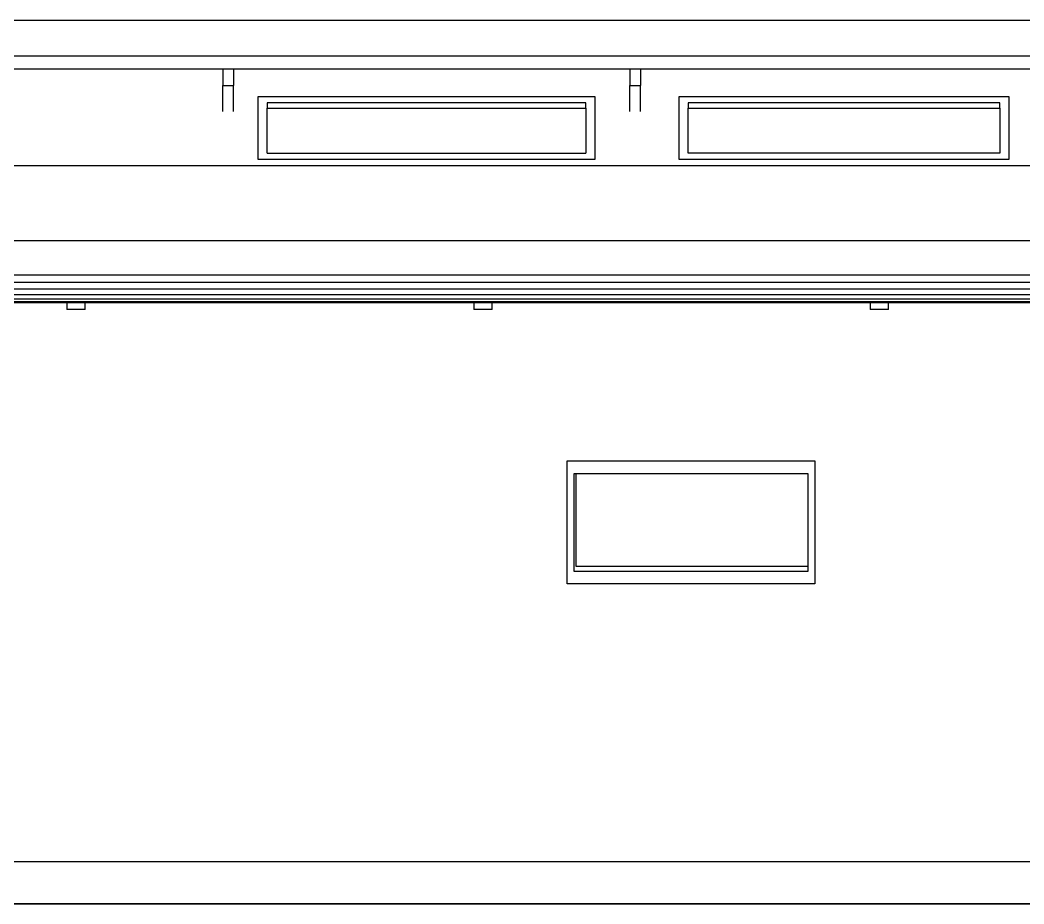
# Model space of a CAD drawing. Header units: metres. Extents: x 24.9 to 56.5, y 18.8 to 36.5.
# Drawn here: x 43.642 to 48.4, y 21.403 to 25.593 of the extents above; entities that cross this region are included whole.
import ezdxf

# ---------------------------------------------------------------- set-up
doc = ezdxf.new("R2010")
doc.units = ezdxf.units.M
doc.layers.add('Edges', color=7, linetype='Continuous')

# ---------------------------------------------------------------- blocks, each defined once
blk = doc.blocks.new('House of 70 sq. m.(753 sq.ft) rs')
at = {"layer": 'Edges'}
for p, q in [((-2.7375, 2.5489), (7.5107, 2.5489)), ((-2.1875, 2.3789), (-0.3083, 2.3789)), ((-0.3083, 2.3789), (-0.2583, 2.3789)), ((-0.2583, 2.3789), (1.6208, 2.3789)), ((1.6208, 2.3789), (1.6708, 2.3789)), ((1.6708, 2.3789), (3.55, 2.3789)), ((-2.7375, 2.3172), (7.5107, 2.3172)), ((-0.3083, 2.3154), (-0.3083, 2.2389)), ((-0.2583, 2.3154), (-0.2583, 2.2389)), ((1.6208, 2.3154), (1.6208, 2.2389)), ((1.6708, 2.3154), (1.6708, 2.2389)), ((-0.3083, 2.2389), (-0.2583, 2.2389)), ((-0.3083, 2.1916), (-0.3083, 2.2389)), ((-0.2583, 2.1916), (-0.2583, 2.2389)), ((1.6208, 2.2389), (1.6708, 2.2389)), ((1.6208, 2.1916), (1.6208, 2.2389)), ((1.6708, 2.1916), (1.6708, 2.2389)), ((-0.3083, 2.1153), (-0.3083, 2.1916)), ((-0.2583, 2.1153), (-0.2583, 2.1916)), ((1.6208, 2.1153), (1.6208, 2.1916)), ((1.6708, 2.1153), (1.6708, 2.1916)), ((-0.1419, 2.1866), (1.454, 2.1866)), ((-0.1419, 1.8885), (-0.1419, 2.1866)), ((1.4113, 2.1566), (-0.0992, 2.1566)), ((-0.0992, 2.1566), (-0.0992, 2.1316)), ((1.4113, 2.1316), (1.4113, 2.1566)), ((1.454, 2.1866), (1.454, 1.8885)), ((1.854, 2.1866), (3.4176, 2.1866)), ((1.854, 1.8885), (1.854, 2.1866)), ((3.3748, 2.1566), (1.8968, 2.1566)), ((1.8968, 2.1566), (1.8968, 2.1316)), ((3.3748, 2.1316), (3.3748, 2.1566)), ((3.4176, 2.1866), (3.4176, 1.8885)), ((-0.0992, 1.9185), (-0.0992, 2.1316)), ((-0.0992, 2.1316), (1.4113, 2.1316)), ((1.4113, 2.1316), (1.4113, 1.9185)), ((1.8968, 1.9185), (1.8968, 2.1316)), ((1.8968, 2.1316), (3.3748, 2.1316)), ((3.3748, 2.1316), (3.3748, 1.9185)), ((-0.0992, 1.9185), (1.4113, 1.9185)), ((3.3748, 1.9185), (1.8968, 1.9185)), ((6.9429, 1.8583), (-3.103, 1.8583)), ((1.454, 1.8885), (-0.1419, 1.8885)), ((3.4176, 1.8885), (1.854, 1.8885)), ((-3.103, 1.5034), (6.9429, 1.5034)), ((7.1729, 1.3401), (-3.3331, 1.3401)), ((7.1729, 1.3051), (-3.3331, 1.3051)), ((7.1729, 1.2732), (-3.3331, 1.2732)), ((7.1729, 1.2463), (-3.3331, 1.2463)), ((7.1729, 1.2259), (-3.3331, 1.2259)), ((7.1729, 1.2131), (-3.3331, 1.2131)), ((-1.0485, 1.2088), (-2.594, 1.2088)), ((-1.0485, 1.2088), (-1.0485, 1.1768)), ((-0.9613, 1.2088), (-1.0485, 1.2088)), ((0.8806, 1.2088), (-0.9613, 1.2088)), ((-0.9613, 1.1768), (-0.9613, 1.2088)), ((0.8806, 1.2088), (0.8806, 1.1768)), ((0.9679, 1.2088), (0.8806, 1.2088)), ((2.7598, 1.2088), (0.9679, 1.2088)), ((0.9679, 1.1768), (0.9679, 1.2088)), ((2.7598, 1.2088), (2.7598, 1.1768)), ((2.847, 1.2088), (2.7598, 1.2088)), ((4.689, 1.2088), (2.847, 1.2088)), ((2.847, 1.1768), (2.847, 1.2088)), ((-0.9613, 1.1768), (-1.0485, 1.1768)), ((0.9679, 1.1768), (0.8806, 1.1768)), ((2.847, 1.1768), (2.7598, 1.1768)), ((1.3242, -0.1245), (1.3242, 0.4585)), ((1.3242, 0.4585), (2.4969, 0.4585)), ((2.4969, 0.4585), (2.4969, -0.1245)), ((1.3563, -0.0659), (1.3563, 0.3998)), ((1.3563, 0.3998), (1.3669, 0.3998)), ((1.3669, -0.0415), (1.3669, 0.3998)), ((1.3669, 0.3998), (2.4648, 0.3998)), ((2.4648, 0.3998), (2.4648, -0.0415)), ((2.4648, -0.0415), (1.3669, -0.0415)), ((2.4648, -0.0415), (2.4648, -0.0659)), ((2.4648, -0.0659), (1.3563, -0.0659)), ((2.4969, -0.1245), (1.3242, -0.1245)), ((6.9669, -1.4415), (-3.1331, -1.4415)), ((-8.4331, -1.6415), (9.2266, -1.6415)), ((-8.4331, -1.6415), (8.5669, -1.6415)), ((-8.4331, -1.6415), (9.0669, -1.6415)), ((-8.4331, -1.6415), (5.1669, -1.6415)), ((1.3669, -1.6415), (-3.1331, -1.6415)), ((-3.0331, -1.6415), (1.1669, -1.6415)), ((0.4669, -1.6415), (-3.0331, -1.6415)), ((-2.7331, -1.6415), (-0.7331, -1.6415)), ((-2.7331, -1.6415), (-0.7331, -1.6415)), ((-1.7375, -1.6415), (6.5669, -1.6415)), ((-1.6375, -1.6415), (6.4669, -1.6415)), ((-1.2461, -1.6415), (-1.247, -1.6415)), ((-1.127, -1.6415), (-1.247, -1.6415)), ((-1.097, -1.6415), (-1.247, -1.6415)), ((1.153, -1.6415), (-1.247, -1.6415)), ((-1.2436, -1.6415), (-1.2461, -1.6415)), ((-1.2394, -1.6415), (-1.2436, -1.6415)), ((-1.2336, -1.6415), (-1.2394, -1.6415)), ((-1.2263, -1.6415), (-1.2336, -1.6415)), ((-1.2177, -1.6415), (-1.2263, -1.6415)), ((-1.2079, -1.6415), (-1.2177, -1.6415)), ((-1.197, -1.6415), (-1.2079, -1.6415)), ((-1.1853, -1.6415), (-1.197, -1.6415)), ((-1.1729, -1.6415), (-1.1853, -1.6415)), ((-1.1601, -1.6415), (-1.1729, -1.6415)), ((-1.147, -1.6415), (-1.1601, -1.6415)), ((-0.497, -1.6415), (-1.147, -1.6415)), ((1.033, -1.6415), (-1.127, -1.6415)), ((-1.097, -1.6415), (-1.0966, -1.6415)), ((-1.0966, -1.6415), (-1.0953, -1.6415)), ((-1.0953, -1.6415), (-1.0932, -1.6415)), ((-1.0932, -1.6415), (-1.0903, -1.6415)), ((-1.0903, -1.6415), (-1.0867, -1.6415)), ((-1.0867, -1.6415), (-1.0824, -1.6415)), ((-1.0824, -1.6415), (-1.0774, -1.6415)), ((-1.0774, -1.6415), (-1.072, -1.6415)), ((-1.072, -1.6415), (-1.0661, -1.6415)), ((-1.0661, -1.6415), (-1.0599, -1.6415)), ((-1.0599, -1.6415), (-1.0535, -1.6415)), ((-1.0535, -1.6415), (-1.047, -1.6415)), ((-0.447, -1.6415), (-1.047, -1.6415)), ((-1.0331, -1.6415), (-0.0331, -1.6415)), ((-1.0331, -1.6415), (-1.0312, -1.6415)), ((-1.0331, -1.6415), (-0.0331, -1.6415)), ((-1.0312, -1.6415), (-1.0331, -1.6415)), ((-0.7815, -1.6415), (-1.0312, -1.6415)), ((-0.2702, -1.6415), (-1.0312, -1.6415)), ((-0.8826, -1.6415), (-0.8819, -1.6415)), ((-0.8819, -1.6415), (-0.8826, -1.6415)), ((-0.8819, -1.6415), (-0.8799, -1.6415)), ((-0.8799, -1.6415), (-0.8819, -1.6415)), ((-0.8799, -1.6415), (-0.8767, -1.6415)), ((-0.8767, -1.6415), (-0.8799, -1.6415)), ((-0.8767, -1.6415), (-0.8722, -1.6415)), ((-0.8722, -1.6415), (-0.8767, -1.6415)), ((-0.8722, -1.6415), (-0.8666, -1.6415)), ((-0.8666, -1.6415), (-0.8722, -1.6415)), ((-0.8666, -1.6415), (-0.8599, -1.6415)), ((-0.8599, -1.6415), (-0.8666, -1.6415)), ((-0.8599, -1.6415), (-0.8523, -1.6415)), ((-0.8523, -1.6415), (-0.8599, -1.6415)), ((-0.8523, -1.6415), (-0.8439, -1.6415)), ((-0.8439, -1.6415), (-0.8523, -1.6415)), ((-0.8439, -1.6415), (-0.8348, -1.6415)), ((-0.8348, -1.6415), (-0.8439, -1.6415)), ((-0.8348, -1.6415), (-0.8252, -1.6415)), ((-0.8252, -1.6415), (-0.8348, -1.6415)), ((-0.8252, -1.6415), (-0.8153, -1.6415)), ((-0.8153, -1.6415), (-0.8252, -1.6415)), ((-0.8153, -1.6415), (-0.8052, -1.6415)), ((-0.8052, -1.6415), (-0.8153, -1.6415)), ((-0.2465, -1.6415), (-0.8052, -1.6415)), ((-0.8052, -1.6415), (-0.2465, -1.6415)), ((-0.2702, -1.6415), (-0.7815, -1.6415)), ((0.4905, -1.6415), (-0.7758, -1.6415)), ((-0.7758, -1.6415), (0.4905, -1.6415)), ((-0.7331, -1.6415), (1.0669, -1.6415)), ((-0.4839, -1.6415), (-0.497, -1.6415)), ((-0.4711, -1.6415), (-0.4839, -1.6415)), ((-0.4587, -1.6415), (-0.4711, -1.6415)), ((-0.447, -1.6415), (-0.4587, -1.6415)), ((-0.447, -1.6415), (-0.4405, -1.6415)), ((-0.4361, -1.6415), (-0.447, -1.6415)), ((-0.4405, -1.6415), (-0.4341, -1.6415)), ((-0.4263, -1.6415), (-0.4361, -1.6415)), ((-0.4341, -1.6415), (-0.4279, -1.6415)), ((-0.4279, -1.6415), (-0.422, -1.6415)), ((-0.4177, -1.6415), (-0.4263, -1.6415)), ((-0.422, -1.6415), (-0.4166, -1.6415)), ((-0.4104, -1.6415), (-0.4177, -1.6415)), ((-0.4166, -1.6415), (-0.4116, -1.6415)), ((-0.4116, -1.6415), (-0.4073, -1.6415)), ((-0.4046, -1.6415), (-0.4104, -1.6415)), ((-0.4073, -1.6415), (-0.4037, -1.6415)), ((-0.4004, -1.6415), (-0.4046, -1.6415)), ((-0.4037, -1.6415), (-0.4008, -1.6415)), ((-0.4008, -1.6415), (-0.3987, -1.6415)), ((-0.3979, -1.6415), (-0.4004, -1.6415)), ((-0.3987, -1.6415), (-0.3966, -1.6415)), ((-0.397, -1.6415), (-0.3979, -1.6415)), ((-0.3936, -1.6415), (-0.3979, -1.6415)), ((-0.397, -1.6415), (-0.3966, -1.6415)), ((-0.3966, -1.6415), (-0.3953, -1.6415)), ((-0.3953, -1.6415), (-0.3932, -1.6415)), ((-0.3894, -1.6415), (-0.3936, -1.6415)), ((-0.3932, -1.6415), (-0.3903, -1.6415)), ((-0.3903, -1.6415), (-0.3867, -1.6415)), ((-0.3836, -1.6415), (-0.3894, -1.6415)), ((-0.3867, -1.6415), (-0.3824, -1.6415)), ((-0.3763, -1.6415), (-0.3836, -1.6415)), ((-0.3824, -1.6415), (-0.3774, -1.6415)), ((-0.3774, -1.6415), (-0.372, -1.6415)), ((-0.3677, -1.6415), (-0.3763, -1.6415)), ((-0.372, -1.6415), (-0.3661, -1.6415)), ((-0.3579, -1.6415), (-0.3677, -1.6415)), ((-0.3661, -1.6415), (-0.3599, -1.6415)), ((-0.3599, -1.6415), (-0.3535, -1.6415)), ((-0.347, -1.6415), (-0.3579, -1.6415)), ((-0.3535, -1.6415), (-0.347, -1.6415)), ((0.253, -1.6415), (-0.347, -1.6415)), ((-0.3353, -1.6415), (-0.347, -1.6415)), ((-0.3229, -1.6415), (-0.3353, -1.6415)), ((-0.3101, -1.6415), (-0.3229, -1.6415)), ((-0.297, -1.6415), (-0.3101, -1.6415)), ((0.203, -1.6415), (-0.297, -1.6415)), ((-0.0383, -1.6415), (-0.2702, -1.6415)), ((-0.2465, -1.6415), (-0.2364, -1.6415)), ((-0.2364, -1.6415), (-0.2465, -1.6415)), ((-0.2364, -1.6415), (-0.2265, -1.6415)), ((-0.2265, -1.6415), (-0.2364, -1.6415)), ((-0.2265, -1.6415), (-0.2169, -1.6415)), ((-0.2169, -1.6415), (-0.2265, -1.6415)), ((-0.2169, -1.6415), (-0.2078, -1.6415)), ((-0.2078, -1.6415), (-0.2169, -1.6415)), ((-0.2078, -1.6415), (-0.1994, -1.6415)), ((-0.1994, -1.6415), (-0.2078, -1.6415)), ((-0.1994, -1.6415), (-0.1918, -1.6415)), ((-0.1918, -1.6415), (-0.1994, -1.6415)), ((-0.1918, -1.6415), (-0.1851, -1.6415)), ((-0.1851, -1.6415), (-0.1918, -1.6415)), ((-0.1851, -1.6415), (-0.1795, -1.6415)), ((-0.1795, -1.6415), (-0.1851, -1.6415)), ((-0.1795, -1.6415), (-0.175, -1.6415)), ((-0.175, -1.6415), (-0.1795, -1.6415)), ((-0.175, -1.6415), (-0.1718, -1.6415)), ((-0.1718, -1.6415), (-0.175, -1.6415)), ((-0.1718, -1.6415), (-0.1698, -1.6415)), ((-0.1698, -1.6415), (-0.1718, -1.6415)), ((-0.1698, -1.6415), (-0.1691, -1.6415)), ((-0.1691, -1.6415), (-0.1698, -1.6415)), ((0.2161, -1.6415), (0.203, -1.6415)), ((0.2289, -1.6415), (0.2161, -1.6415)), ((0.2413, -1.6415), (0.2289, -1.6415)), ((0.253, -1.6415), (0.2413, -1.6415)), ((0.253, -1.6415), (0.2595, -1.6415)), ((0.2639, -1.6415), (0.253, -1.6415)), ((0.2595, -1.6415), (0.2659, -1.6415)), ((0.2737, -1.6415), (0.2639, -1.6415)), ((0.2659, -1.6415), (0.2721, -1.6415)), ((0.2721, -1.6415), (0.278, -1.6415)), ((0.2823, -1.6415), (0.2737, -1.6415)), ((0.278, -1.6415), (0.2834, -1.6415)), ((0.2896, -1.6415), (0.2823, -1.6415)), ((0.2834, -1.6415), (0.2884, -1.6415)), ((0.2884, -1.6415), (0.2927, -1.6415)), ((0.2954, -1.6415), (0.2896, -1.6415)), ((0.2927, -1.6415), (0.2963, -1.6415)), ((0.2996, -1.6415), (0.2954, -1.6415)), ((0.2963, -1.6415), (0.2992, -1.6415)), ((0.2992, -1.6415), (0.3013, -1.6415)), ((0.3021, -1.6415), (0.2996, -1.6415)), ((0.3013, -1.6415), (0.3026, -1.6415)), ((0.303, -1.6415), (0.3021, -1.6415)), ((0.3064, -1.6415), (0.3021, -1.6415)), ((0.3026, -1.6415), (0.303, -1.6415)), ((0.3026, -1.6415), (0.3047, -1.6415)), ((0.3047, -1.6415), (0.3068, -1.6415)), ((0.3106, -1.6415), (0.3064, -1.6415)), ((0.3068, -1.6415), (0.3097, -1.6415)), ((0.3097, -1.6415), (0.3133, -1.6415)), ((0.3164, -1.6415), (0.3106, -1.6415)), ((0.3133, -1.6415), (0.3176, -1.6415)), ((0.3237, -1.6415), (0.3164, -1.6415)), ((0.3176, -1.6415), (0.3226, -1.6415)), ((0.3226, -1.6415), (0.328, -1.6415)), ((0.3323, -1.6415), (0.3237, -1.6415)), ((0.328, -1.6415), (0.3339, -1.6415)), ((0.3421, -1.6415), (0.3323, -1.6415)), ((0.3339, -1.6415), (0.3401, -1.6415)), ((0.3401, -1.6415), (0.3465, -1.6415)), ((0.353, -1.6415), (0.3421, -1.6415)), ((0.3465, -1.6415), (0.353, -1.6415)), ((0.3647, -1.6415), (0.353, -1.6415)), ((0.953, -1.6415), (0.353, -1.6415)), ((0.3771, -1.6415), (0.3647, -1.6415)), ((0.3899, -1.6415), (0.3771, -1.6415)), ((0.403, -1.6415), (0.3899, -1.6415)), ((1.053, -1.6415), (0.403, -1.6415)), ((1.1712, -1.6415), (0.4069, -1.6415)), ((1.1712, -1.6415), (0.4069, -1.6415)), ((0.408, -1.6415), (0.4069, -1.6415)), ((0.4205, -1.6415), (0.408, -1.6415)), ((0.444, -1.6415), (0.4205, -1.6415)), ((0.4783, -1.6415), (0.444, -1.6415)), ((0.4669, -1.6415), (1.0669, -1.6415)), ((1.0669, -1.6415), (0.4669, -1.6415)), ((0.5227, -1.6415), (0.4783, -1.6415)), ((0.5766, -1.6415), (0.5227, -1.6415)), ((0.6389, -1.6415), (0.5766, -1.6415)), ((0.7086, -1.6415), (0.6389, -1.6415)), ((0.7846, -1.6415), (0.7086, -1.6415)), ((0.8656, -1.6415), (0.7846, -1.6415)), ((0.9502, -1.6415), (0.8656, -1.6415)), ((1.0369, -1.6415), (0.9502, -1.6415)), ((0.953, -1.6415), (0.9595, -1.6415)), ((0.9595, -1.6415), (0.9659, -1.6415)), ((0.9659, -1.6415), (0.9721, -1.6415)), ((0.9721, -1.6415), (0.978, -1.6415)), ((0.978, -1.6415), (0.9834, -1.6415)), ((0.9834, -1.6415), (0.9884, -1.6415)), ((0.9884, -1.6415), (0.9927, -1.6415)), ((0.9927, -1.6415), (0.9963, -1.6415)), ((0.9963, -1.6415), (0.9992, -1.6415)), ((0.9992, -1.6415), (1.0013, -1.6415)), ((1.0013, -1.6415), (1.0026, -1.6415)), ((1.0026, -1.6415), (1.003, -1.6415)), ((1.153, -1.6415), (1.003, -1.6415)), ((1.153, -1.6415), (1.033, -1.6415)), ((1.2169, -1.6415), (1.0369, -1.6415)), ((1.0369, -1.6415), (1.2169, -1.6415)), ((1.2169, -1.6415), (1.0369, -1.6415)), ((1.0369, -1.6415), (1.2169, -1.6415)), ((1.0661, -1.6415), (1.053, -1.6415)), ((1.0789, -1.6415), (1.0661, -1.6415)), ((1.0669, -1.6415), (1.1669, -1.6415)), ((1.1669, -1.6415), (1.0669, -1.6415)), ((1.0669, -1.6415), (1.1669, -1.6415)), ((1.0913, -1.6415), (1.0789, -1.6415)), ((1.103, -1.6415), (1.0913, -1.6415)), ((1.1139, -1.6415), (1.103, -1.6415)), ((1.1237, -1.6415), (1.1139, -1.6415)), ((1.1323, -1.6415), (1.1237, -1.6415)), ((1.1396, -1.6415), (1.1323, -1.6415)), ((1.1454, -1.6415), (1.1396, -1.6415)), ((1.1496, -1.6415), (1.1454, -1.6415)), ((1.1521, -1.6415), (1.1496, -1.6415)), ((1.153, -1.6415), (1.1521, -1.6415)), ((2.6669, -1.6415), (1.1669, -1.6415)), ((2.6669, -1.6415), (1.1669, -1.6415)), ((1.1669, -1.6415), (1.2416, -1.6415)), ((1.1669, -1.6415), (1.297, -1.6415)), ((1.1669, -1.6415), (1.8569, -1.6415)), ((1.1669, -1.6415), (1.8569, -1.6415)), ((2.6669, -1.6415), (1.1669, -1.6415)), ((1.3669, -1.6415), (1.1669, -1.6415)), ((1.1684, -1.6415), (1.1686, -1.6415)), ((1.1686, -1.6415), (1.1684, -1.6415)), ((1.1684, -1.6415), (1.1685, -1.6415)), ((1.1685, -1.6415), (1.1684, -1.6415)), ((1.1685, -1.6415), (1.169, -1.6415)), ((1.169, -1.6415), (1.1685, -1.6415)), ((1.1686, -1.6415), (1.1694, -1.6415)), ((1.1694, -1.6415), (1.1686, -1.6415)), ((1.169, -1.6415), (1.1699, -1.6415)), ((1.1699, -1.6415), (1.169, -1.6415)), ((1.1694, -1.6415), (1.1706, -1.6415)), ((1.1706, -1.6415), (1.1694, -1.6415)), ((1.1699, -1.6415), (1.171, -1.6415)), ((1.171, -1.6415), (1.1699, -1.6415)), ((1.1706, -1.6415), (1.1724, -1.6415)), ((1.1724, -1.6415), (1.1706, -1.6415)), ((1.171, -1.6415), (1.1725, -1.6415)), ((1.1725, -1.6415), (1.171, -1.6415)), ((1.1724, -1.6415), (1.1746, -1.6415)), ((1.1746, -1.6415), (1.1724, -1.6415)), ((1.1725, -1.6415), (1.1742, -1.6415)), ((1.1742, -1.6415), (1.1725, -1.6415)), ((1.1742, -1.6415), (1.1762, -1.6415)), ((1.1762, -1.6415), (1.1742, -1.6415)), ((1.1746, -1.6415), (1.1771, -1.6415)), ((1.1771, -1.6415), (1.1746, -1.6415)), ((1.1762, -1.6415), (1.1784, -1.6415)), ((1.1784, -1.6415), (1.1762, -1.6415)), ((1.1771, -1.6415), (1.1801, -1.6415)), ((1.1801, -1.6415), (1.1771, -1.6415)), ((1.1784, -1.6415), (1.1807, -1.6415)), ((1.1807, -1.6415), (1.1784, -1.6415)), ((1.1801, -1.6415), (1.1834, -1.6415)), ((1.1834, -1.6415), (1.1801, -1.6415)), ((1.1807, -1.6415), (1.1832, -1.6415)), ((1.1832, -1.6415), (1.1807, -1.6415)), ((1.1832, -1.6415), (1.1857, -1.6415)), ((1.1857, -1.6415), (1.1832, -1.6415)), ((1.1834, -1.6415), (1.1869, -1.6415)), ((1.1869, -1.6415), (1.1834, -1.6415)), ((1.1857, -1.6415), (1.1884, -1.6415)), ((1.1884, -1.6415), (1.1857, -1.6415)), ((1.1869, -1.6415), (1.1906, -1.6415)), ((1.1906, -1.6415), (1.1869, -1.6415)), ((1.1884, -1.6415), (1.2034, -1.6415)), ((1.1884, -1.6415), (1.2034, -1.6415)), ((1.1906, -1.6415), (1.1944, -1.6415)), ((1.1944, -1.6415), (1.1906, -1.6415)), ((1.1944, -1.6415), (1.1984, -1.6415)), ((1.1984, -1.6415), (1.1944, -1.6415)), ((1.1964, -1.6415), (1.1973, -1.6415)), ((1.1964, -1.6415), (1.1973, -1.6415)), ((1.1973, -1.6415), (1.1964, -1.6415)), ((1.1973, -1.6415), (1.1964, -1.6415)), ((1.1973, -1.6415), (1.1998, -1.6415)), ((1.1973, -1.6415), (1.1998, -1.6415)), ((1.1998, -1.6415), (1.1973, -1.6415)), ((1.1998, -1.6415), (1.1973, -1.6415)), ((1.1984, -1.6415), (1.3384, -1.6415)), ((1.1984, -1.6415), (1.3384, -1.6415)), ((1.1998, -1.6415), (1.204, -1.6415)), ((1.1998, -1.6415), (1.204, -1.6415)), ((1.204, -1.6415), (1.1998, -1.6415)), ((1.204, -1.6415), (1.1998, -1.6415)), ((1.2034, -1.6415), (1.2166, -1.6415)), ((1.2034, -1.6415), (1.2166, -1.6415)), ((1.2034, -1.6415), (1.5516, -1.6415)), ((1.2034, -1.6415), (1.5516, -1.6415)), ((1.204, -1.6415), (1.2098, -1.6415)), ((1.204, -1.6415), (1.2098, -1.6415)), ((1.2098, -1.6415), (1.204, -1.6415)), ((1.2098, -1.6415), (1.204, -1.6415)), ((1.2098, -1.6415), (1.2171, -1.6415)), ((1.2098, -1.6415), (1.2171, -1.6415)), ((1.2171, -1.6415), (1.2098, -1.6415)), ((1.2171, -1.6415), (1.2098, -1.6415)), ((1.2172, -1.6415), (1.2166, -1.6415)), ((1.2166, -1.6415), (1.2172, -1.6415)), ((1.2172, -1.6415), (1.2166, -1.6415)), ((1.2166, -1.6415), (1.2172, -1.6415)), ((1.2166, -1.6415), (1.2566, -1.6415)), ((1.2166, -1.6415), (1.2566, -1.6415)), ((1.2171, -1.6415), (1.2257, -1.6415)), ((1.2171, -1.6415), (1.2257, -1.6415)), ((1.2257, -1.6415), (1.2171, -1.6415)), ((1.2257, -1.6415), (1.2171, -1.6415)), ((1.2192, -1.6415), (1.2172, -1.6415)), ((1.2172, -1.6415), (1.2192, -1.6415)), ((1.2192, -1.6415), (1.2172, -1.6415)), ((1.2172, -1.6415), (1.2192, -1.6415)), ((1.2224, -1.6415), (1.2192, -1.6415)), ((1.2192, -1.6415), (1.2224, -1.6415)), ((1.2224, -1.6415), (1.2192, -1.6415)), ((1.2192, -1.6415), (1.2224, -1.6415)), ((1.2266, -1.6415), (1.2224, -1.6415)), ((1.2224, -1.6415), (1.2266, -1.6415)), ((1.2266, -1.6415), (1.2224, -1.6415)), ((1.2224, -1.6415), (1.2266, -1.6415)), ((1.2257, -1.6415), (1.2355, -1.6415)), ((1.2257, -1.6415), (1.2355, -1.6415)), ((1.2355, -1.6415), (1.2257, -1.6415)), ((1.2355, -1.6415), (1.2257, -1.6415)), ((1.2314, -1.6415), (1.2266, -1.6415)), ((1.2266, -1.6415), (1.2314, -1.6415)), ((1.2314, -1.6415), (1.2266, -1.6415)), ((1.2266, -1.6415), (1.2314, -1.6415)), ((1.2366, -1.6415), (1.2314, -1.6415)), ((1.2314, -1.6415), (1.2366, -1.6415)), ((1.2366, -1.6415), (1.2314, -1.6415)), ((1.2314, -1.6415), (1.2366, -1.6415)), ((1.2355, -1.6415), (1.2464, -1.6415)), ((1.2355, -1.6415), (1.2464, -1.6415)), ((1.2464, -1.6415), (1.2355, -1.6415)), ((1.2464, -1.6415), (1.2355, -1.6415)), ((1.2366, -1.6415), (1.2417, -1.6415)), ((1.2417, -1.6415), (1.2366, -1.6415)), ((1.2366, -1.6415), (1.2417, -1.6415)), ((1.2417, -1.6415), (1.2366, -1.6415)), ((1.2416, -1.6415), (1.2435, -1.6415)), ((1.2416, -1.6415), (1.2417, -1.6415)), ((1.2417, -1.6415), (1.2466, -1.6415)), ((1.2466, -1.6415), (1.2417, -1.6415)), ((1.2417, -1.6415), (1.2466, -1.6415)), ((1.2466, -1.6415), (1.2417, -1.6415)), ((1.2435, -1.6415), (1.2417, -1.6415)), ((1.249, -1.6415), (1.2435, -1.6415)), ((1.2435, -1.6415), (1.249, -1.6415)), ((1.2464, -1.6415), (1.2581, -1.6415)), ((1.2464, -1.6415), (1.2581, -1.6415)), ((1.2581, -1.6415), (1.2464, -1.6415)), ((1.2581, -1.6415), (1.2464, -1.6415)), ((1.2466, -1.6415), (1.2507, -1.6415)), ((1.2507, -1.6415), (1.2466, -1.6415)), ((1.2466, -1.6415), (1.2507, -1.6415)), ((1.2507, -1.6415), (1.2466, -1.6415)), ((1.2578, -1.6415), (1.249, -1.6415)), ((1.249, -1.6415), (1.2578, -1.6415)), ((1.2507, -1.6415), (1.2539, -1.6415)), ((1.2539, -1.6415), (1.2507, -1.6415)), ((1.2507, -1.6415), (1.2539, -1.6415)), ((1.2539, -1.6415), (1.2507, -1.6415)), ((1.2539, -1.6415), (1.2559, -1.6415)), ((1.2559, -1.6415), (1.2539, -1.6415)), ((1.2539, -1.6415), (1.2559, -1.6415)), ((1.2559, -1.6415), (1.2539, -1.6415)), ((1.2559, -1.6415), (1.2566, -1.6415)), ((1.2566, -1.6415), (1.2559, -1.6415)), ((1.2559, -1.6415), (1.2566, -1.6415)), ((1.2566, -1.6415), (1.2559, -1.6415)), ((1.2566, -1.6415), (1.2698, -1.6415)), ((1.2566, -1.6415), (1.2698, -1.6415)), ((1.2693, -1.6415), (1.2578, -1.6415)), ((1.2578, -1.6415), (1.2693, -1.6415)), ((1.2581, -1.6415), (1.2705, -1.6415)), ((1.2581, -1.6415), (1.2705, -1.6415)), ((1.2705, -1.6415), (1.2581, -1.6415)), ((1.2705, -1.6415), (1.2581, -1.6415)), ((1.2826, -1.6415), (1.2693, -1.6415)), ((1.2693, -1.6415), (1.2826, -1.6415)), ((1.2698, -1.6415), (1.2706, -1.6415)), ((1.2706, -1.6415), (1.2698, -1.6415)), ((1.2705, -1.6415), (1.2834, -1.6415)), ((1.2705, -1.6415), (1.2834, -1.6415)), ((1.2834, -1.6415), (1.2705, -1.6415)), ((1.2834, -1.6415), (1.2705, -1.6415)), ((1.2706, -1.6415), (1.2732, -1.6415)), ((1.2732, -1.6415), (1.2706, -1.6415)), ((1.2732, -1.6415), (1.2774, -1.6415)), ((1.2774, -1.6415), (1.2732, -1.6415)), ((1.2774, -1.6415), (1.2832, -1.6415)), ((1.2832, -1.6415), (1.2774, -1.6415)), ((1.297, -1.6415), (1.2826, -1.6415)), ((1.2826, -1.6415), (1.297, -1.6415)), ((1.2832, -1.6415), (1.2904, -1.6415)), ((1.2904, -1.6415), (1.2832, -1.6415)), ((1.2834, -1.6415), (1.2964, -1.6415)), ((1.2834, -1.6415), (1.2964, -1.6415)), ((1.2964, -1.6415), (1.2834, -1.6415)), ((1.2904, -1.6415), (1.299, -1.6415)), ((1.299, -1.6415), (1.2904, -1.6415)), ((1.3264, -1.6415), (1.2964, -1.6415)), ((1.8464, -1.6415), (1.2964, -1.6415)), ((1.3264, -1.6415), (1.2964, -1.6415)), ((1.297, -1.6415), (1.3113, -1.6415)), ((1.3113, -1.6415), (1.297, -1.6415)), ((2.6669, -1.6415), (1.297, -1.6415)), ((1.2994, -1.6415), (1.2984, -1.6415)), ((1.2984, -1.6415), (1.2994, -1.6415)), ((1.299, -1.6415), (1.3089, -1.6415)), ((1.3089, -1.6415), (1.299, -1.6415)), ((1.3024, -1.6415), (1.2994, -1.6415)), ((1.2994, -1.6415), (1.3024, -1.6415)), ((1.3071, -1.6415), (1.3024, -1.6415)), ((1.3024, -1.6415), (1.3071, -1.6415)), ((1.3134, -1.6415), (1.3071, -1.6415)), ((1.3071, -1.6415), (1.3134, -1.6415)), ((1.309, -1.6415), (1.3084, -1.6415)), ((1.3084, -1.6415), (1.309, -1.6415)), ((1.3089, -1.6415), (1.3198, -1.6415)), ((1.3198, -1.6415), (1.3089, -1.6415)), ((1.311, -1.6415), (1.309, -1.6415)), ((1.309, -1.6415), (1.311, -1.6415)), ((1.3142, -1.6415), (1.311, -1.6415)), ((1.311, -1.6415), (1.3142, -1.6415)), ((1.3113, -1.6415), (1.3247, -1.6415)), ((1.3247, -1.6415), (1.3113, -1.6415)), ((1.3121, -1.6415), (1.9037, -1.6415)), ((1.9037, -1.6415), (1.3121, -1.6415)), ((1.3206, -1.6415), (1.3134, -1.6415)), ((1.3134, -1.6415), (1.3206, -1.6415)), ((1.3184, -1.6415), (1.3142, -1.6415)), ((1.3142, -1.6415), (1.3184, -1.6415)), ((1.3232, -1.6415), (1.3184, -1.6415)), ((1.3184, -1.6415), (1.3232, -1.6415)), ((1.3198, -1.6415), (1.3315, -1.6415)), ((1.3315, -1.6415), (1.3198, -1.6415)), ((1.3284, -1.6415), (1.3206, -1.6415)), ((1.3206, -1.6415), (1.3284, -1.6415)), ((1.3284, -1.6415), (1.3232, -1.6415)), ((1.3232, -1.6415), (1.3284, -1.6415)), ((1.3247, -1.6415), (1.3362, -1.6415)), ((1.3362, -1.6415), (1.3247, -1.6415)), ((1.8464, -1.6415), (1.3264, -1.6415)), ((1.8464, -1.6415), (1.3264, -1.6415)), ((1.3284, -1.6415), (1.3335, -1.6415)), ((1.3335, -1.6415), (1.3284, -1.6415)), ((1.3284, -1.6415), (1.3361, -1.6415)), ((1.3361, -1.6415), (1.3284, -1.6415)), ((1.3315, -1.6415), (1.3439, -1.6415)), ((1.3439, -1.6415), (1.3315, -1.6415)), ((1.3335, -1.6415), (1.3384, -1.6415)), ((1.3384, -1.6415), (1.3335, -1.6415)), ((1.3361, -1.6415), (1.3434, -1.6415)), ((1.3434, -1.6415), (1.3361, -1.6415)), ((1.3362, -1.6415), (1.345, -1.6415)), ((1.345, -1.6415), (1.3362, -1.6415)), ((1.3384, -1.6415), (1.3423, -1.6415)), ((1.3423, -1.6415), (1.3384, -1.6415)), ((1.3384, -1.6415), (1.3425, -1.6415)), ((1.3425, -1.6415), (1.3384, -1.6415)), ((1.3423, -1.6415), (1.3461, -1.6415)), ((1.3461, -1.6415), (1.3423, -1.6415)), ((1.3425, -1.6415), (1.3457, -1.6415)), ((1.3457, -1.6415), (1.3425, -1.6415)), ((1.3434, -1.6415), (1.3496, -1.6415)), ((1.3496, -1.6415), (1.3434, -1.6415)), ((1.3439, -1.6415), (1.3567, -1.6415)), ((1.3567, -1.6415), (1.3439, -1.6415)), ((1.345, -1.6415), (1.3505, -1.6415)), ((1.3505, -1.6415), (1.345, -1.6415)), ((1.3457, -1.6415), (1.3477, -1.6415)), ((1.3477, -1.6415), (1.3457, -1.6415)), ((1.3461, -1.6415), (1.3498, -1.6415)), ((1.3498, -1.6415), (1.3461, -1.6415)), ((1.3477, -1.6415), (1.3484, -1.6415)), ((1.3484, -1.6415), (1.3477, -1.6415)), ((1.3491, -1.6415), (1.3485, -1.6415)), ((1.3485, -1.6415), (1.3491, -1.6415)), ((1.3508, -1.6415), (1.3491, -1.6415)), ((1.3491, -1.6415), (1.3508, -1.6415)), ((1.3496, -1.6415), (1.3543, -1.6415)), ((1.3543, -1.6415), (1.3496, -1.6415)), ((1.3498, -1.6415), (1.3534, -1.6415)), ((1.3534, -1.6415), (1.3498, -1.6415)), ((1.3505, -1.6415), (1.3524, -1.6415)), ((1.3524, -1.6415), (1.3505, -1.6415)), ((1.3535, -1.6415), (1.3508, -1.6415)), ((1.3508, -1.6415), (1.3535, -1.6415)), ((2.6669, -1.6415), (1.3524, -1.6415)), ((1.3534, -1.6415), (1.3566, -1.6415)), ((1.3566, -1.6415), (1.3534, -1.6415)), ((1.3574, -1.6415), (1.3535, -1.6415)), ((1.3535, -1.6415), (1.3574, -1.6415)), ((1.3543, -1.6415), (1.3573, -1.6415)), ((1.3573, -1.6415), (1.3543, -1.6415)), ((1.9264, -1.6415), (1.3564, -1.6415)), ((2.0464, -1.6415), (1.3564, -1.6415)), ((2.0464, -1.6415), (1.3564, -1.6415)), ((1.9264, -1.6415), (1.3564, -1.6415)), ((1.3566, -1.6415), (1.3596, -1.6415)), ((1.3596, -1.6415), (1.3566, -1.6415)), ((1.3567, -1.6415), (1.3698, -1.6415)), ((1.3698, -1.6415), (1.3567, -1.6415)), ((1.3573, -1.6415), (1.3584, -1.6415)), ((1.3584, -1.6415), (1.3573, -1.6415)), ((1.3574, -1.6415), (1.3586, -1.6415)), ((1.3586, -1.6415), (1.3574, -1.6415)), ((1.3586, -1.6415), (1.6734, -1.6415)), ((1.3586, -1.6415), (1.6734, -1.6415)), ((1.3623, -1.6415), (1.3586, -1.6415)), ((1.3586, -1.6415), (1.3623, -1.6415)), ((1.3596, -1.6415), (1.3622, -1.6415)), ((1.3622, -1.6415), (1.3596, -1.6415)), ((1.3621, -1.6415), (1.8537, -1.6415)), ((1.8537, -1.6415), (1.3621, -1.6415)), ((1.3622, -1.6415), (1.3643, -1.6415)), ((1.3643, -1.6415), (1.3622, -1.6415)), ((1.3684, -1.6415), (1.3623, -1.6415)), ((1.3623, -1.6415), (1.3684, -1.6415)), ((1.3643, -1.6415), (1.3661, -1.6415)), ((1.3661, -1.6415), (1.3643, -1.6415)), ((1.3661, -1.6415), (1.3673, -1.6415)), ((1.3673, -1.6415), (1.3661, -1.6415)), ((2.4669, -1.6415), (1.3669, -1.6415)), ((1.3673, -1.6415), (1.3681, -1.6415)), ((1.3681, -1.6415), (1.3673, -1.6415)), ((1.3681, -1.6415), (1.3684, -1.6415)), ((1.3684, -1.6415), (1.3681, -1.6415)), ((1.3784, -1.6415), (1.3684, -1.6415)), ((1.3784, -1.6415), (1.3684, -1.6415)), ((1.3698, -1.6415), (1.4316, -1.6415)), ((1.3698, -1.6415), (1.4316, -1.6415)), ((1.3884, -1.6415), (1.3784, -1.6415)), ((1.3884, -1.6415), (1.3784, -1.6415)), ((1.4316, -1.6415), (1.4446, -1.6415)), ((1.4446, -1.6415), (1.4316, -1.6415)), ((1.4446, -1.6415), (1.4574, -1.6415)), ((1.4574, -1.6415), (1.4446, -1.6415)), ((1.4574, -1.6415), (1.4698, -1.6415)), ((1.4698, -1.6415), (1.4574, -1.6415)), ((1.4698, -1.6415), (1.4816, -1.6415)), ((1.4816, -1.6415), (1.4698, -1.6415)), ((1.4816, -1.6415), (1.4924, -1.6415)), ((1.4924, -1.6415), (1.4816, -1.6415)), ((1.4924, -1.6415), (1.5023, -1.6415)), ((1.5023, -1.6415), (1.4924, -1.6415)), ((1.4984, -1.6415), (1.4984, -1.6415)), ((1.4984, -1.6415), (1.4987, -1.6415)), ((1.4987, -1.6415), (1.4984, -1.6415)), ((1.4984, -1.6415), (1.4984, -1.6415)), ((1.4987, -1.6415), (1.4991, -1.6415)), ((1.4991, -1.6415), (1.4987, -1.6415)), ((1.4991, -1.6415), (1.4996, -1.6415)), ((1.4996, -1.6415), (1.4991, -1.6415)), ((1.4996, -1.6415), (1.5003, -1.6415)), ((1.5003, -1.6415), (1.4996, -1.6415)), ((1.5003, -1.6415), (1.5011, -1.6415)), ((1.5011, -1.6415), (1.5003, -1.6415)), ((1.5011, -1.6415), (1.5021, -1.6415)), ((1.5021, -1.6415), (1.5011, -1.6415)), ((1.5021, -1.6415), (1.5033, -1.6415)), ((1.5033, -1.6415), (1.5021, -1.6415)), ((1.5023, -1.6415), (1.5109, -1.6415)), ((1.5109, -1.6415), (1.5023, -1.6415)), ((1.5033, -1.6415), (1.5046, -1.6415)), ((1.5046, -1.6415), (1.5033, -1.6415)), ((1.5046, -1.6415), (1.5061, -1.6415)), ((1.5061, -1.6415), (1.5046, -1.6415)), ((1.5061, -1.6415), (1.5076, -1.6415)), ((1.5076, -1.6415), (1.5061, -1.6415)), ((1.5076, -1.6415), (1.5094, -1.6415)), ((1.5094, -1.6415), (1.5076, -1.6415)), ((1.5117, -1.6415), (1.5094, -1.6415)), ((1.5094, -1.6415), (1.5117, -1.6415)), ((1.5109, -1.6415), (1.5182, -1.6415)), ((1.5182, -1.6415), (1.5109, -1.6415)), ((1.5141, -1.6415), (1.5117, -1.6415)), ((1.5117, -1.6415), (1.5141, -1.6415)), ((1.5167, -1.6415), (1.5141, -1.6415)), ((1.5141, -1.6415), (1.5167, -1.6415)), ((1.5194, -1.6415), (1.5167, -1.6415)), ((1.5167, -1.6415), (1.5194, -1.6415)), ((1.5182, -1.6415), (1.5239, -1.6415)), ((1.5239, -1.6415), (1.5182, -1.6415)), ((1.5223, -1.6415), (1.5194, -1.6415)), ((1.5194, -1.6415), (1.5223, -1.6415)), ((1.5253, -1.6415), (1.5223, -1.6415)), ((1.5223, -1.6415), (1.5253, -1.6415)), ((1.5239, -1.6415), (1.5281, -1.6415)), ((1.5281, -1.6415), (1.5239, -1.6415)), ((1.5284, -1.6415), (1.5253, -1.6415)), ((1.5253, -1.6415), (1.5284, -1.6415)), ((1.5281, -1.6415), (1.5307, -1.6415)), ((1.5307, -1.6415), (1.5281, -1.6415)), ((1.5317, -1.6415), (1.5284, -1.6415)), ((1.5284, -1.6415), (1.5317, -1.6415)), ((1.5307, -1.6415), (1.5316, -1.6415)), ((1.5316, -1.6415), (1.5307, -1.6415)), ((1.5351, -1.6415), (1.5317, -1.6415)), ((1.5317, -1.6415), (1.5351, -1.6415)), ((1.5386, -1.6415), (1.5351, -1.6415)), ((1.5351, -1.6415), (1.5386, -1.6415)), ((1.5423, -1.6415), (1.5386, -1.6415)), ((1.5386, -1.6415), (1.5423, -1.6415)), ((1.546, -1.6415), (1.5423, -1.6415)), ((1.5423, -1.6415), (1.546, -1.6415)), ((1.546, -1.6415), (1.5502, -1.6415)), ((1.5502, -1.6415), (1.546, -1.6415)), ((1.5502, -1.6415), (1.5544, -1.6415)), ((1.5544, -1.6415), (1.5502, -1.6415)), ((1.5516, -1.6415), (1.5542, -1.6415)), ((1.5542, -1.6415), (1.5516, -1.6415)), ((1.5542, -1.6415), (1.5567, -1.6415)), ((1.5567, -1.6415), (1.5542, -1.6415)), ((1.5544, -1.6415), (1.5588, -1.6415)), ((1.5588, -1.6415), (1.5544, -1.6415)), ((1.5567, -1.6415), (1.5592, -1.6415)), ((1.5592, -1.6415), (1.5567, -1.6415)), ((1.5588, -1.6415), (1.5632, -1.6415)), ((1.5632, -1.6415), (1.5588, -1.6415)), ((1.5592, -1.6415), (1.5616, -1.6415)), ((1.5616, -1.6415), (1.5592, -1.6415)), ((1.5616, -1.6415), (1.5637, -1.6415)), ((1.5637, -1.6415), (1.5616, -1.6415)), ((1.5632, -1.6415), (1.5677, -1.6415)), ((1.5677, -1.6415), (1.5632, -1.6415)), ((1.5637, -1.6415), (1.5657, -1.6415)), ((1.5657, -1.6415), (1.5637, -1.6415)), ((1.5657, -1.6415), (1.5674, -1.6415)), ((1.5674, -1.6415), (1.5657, -1.6415)), ((1.5674, -1.6415), (1.5689, -1.6415)), ((1.5689, -1.6415), (1.5674, -1.6415)), ((1.5677, -1.6415), (1.5724, -1.6415)), ((1.5724, -1.6415), (1.5677, -1.6415)), ((1.5689, -1.6415), (1.57, -1.6415)), ((1.57, -1.6415), (1.5689, -1.6415)), ((1.57, -1.6415), (1.5709, -1.6415)), ((1.5709, -1.6415), (1.57, -1.6415)), ((1.5709, -1.6415), (1.5714, -1.6415)), ((1.5714, -1.6415), (1.5709, -1.6415)), ((1.5714, -1.6415), (1.5716, -1.6415)), ((1.5716, -1.6415), (1.5714, -1.6415)), ((1.5724, -1.6415), (1.577, -1.6415)), ((1.577, -1.6415), (1.5724, -1.6415)), ((1.577, -1.6415), (1.5818, -1.6415)), ((1.5818, -1.6415), (1.577, -1.6415)), ((1.5818, -1.6415), (1.5866, -1.6415)), ((1.5866, -1.6415), (1.5818, -1.6415)), ((1.5869, -1.6415), (1.586, -1.6415)), ((1.586, -1.6415), (1.5869, -1.6415)), ((1.5866, -1.6415), (1.5915, -1.6415)), ((1.5915, -1.6415), (1.5866, -1.6415)), ((1.5894, -1.6415), (1.5869, -1.6415)), ((1.5869, -1.6415), (1.5894, -1.6415)), ((1.5937, -1.6415), (1.5894, -1.6415)), ((1.5894, -1.6415), (1.5937, -1.6415)), ((1.5915, -1.6415), (1.5965, -1.6415)), ((1.5965, -1.6415), (1.5915, -1.6415)), ((1.5995, -1.6415), (1.5937, -1.6415)), ((1.5937, -1.6415), (1.5995, -1.6415)), ((1.5965, -1.6415), (1.6015, -1.6415)), ((1.6015, -1.6415), (1.5965, -1.6415)), ((1.6068, -1.6415), (1.5995, -1.6415)), ((1.5995, -1.6415), (1.6068, -1.6415)), ((1.6015, -1.6415), (1.6073, -1.6415)), ((1.6073, -1.6415), (1.6015, -1.6415)), ((1.6155, -1.6415), (1.6068, -1.6415)), ((1.6068, -1.6415), (1.6155, -1.6415)), ((1.6073, -1.6415), (1.6131, -1.6415)), ((1.6131, -1.6415), (1.6073, -1.6415)), ((1.6131, -1.6415), (1.619, -1.6415)), ((1.619, -1.6415), (1.6131, -1.6415)), ((1.617, -1.6415), (1.6238, -1.6415)), ((1.6238, -1.6415), (1.617, -1.6415)), ((1.619, -1.6415), (1.625, -1.6415)), ((1.625, -1.6415), (1.619, -1.6415)), ((1.6238, -1.6415), (1.6299, -1.6415)), ((1.6299, -1.6415), (1.6238, -1.6415)), ((1.625, -1.6415), (1.6309, -1.6415)), ((1.6309, -1.6415), (1.625, -1.6415)), ((1.6299, -1.6415), (1.6351, -1.6415)), ((1.6351, -1.6415), (1.6299, -1.6415)), ((1.6309, -1.6415), (1.6369, -1.6415)), ((1.6369, -1.6415), (1.6309, -1.6415)), ((1.6351, -1.6415), (1.6389, -1.6415)), ((1.6389, -1.6415), (1.6351, -1.6415)), ((1.6369, -1.6415), (1.643, -1.6415)), ((1.643, -1.6415), (1.6369, -1.6415)), ((1.6389, -1.6415), (1.6413, -1.6415)), ((1.6413, -1.6415), (1.6389, -1.6415)), ((1.6413, -1.6415), (1.6422, -1.6415)), ((1.6422, -1.6415), (1.6413, -1.6415)), ((1.643, -1.6415), (1.649, -1.6415)), ((1.649, -1.6415), (1.643, -1.6415)), ((1.649, -1.6415), (1.6551, -1.6415)), ((1.6551, -1.6415), (1.649, -1.6415)), ((1.6551, -1.6415), (1.6612, -1.6415)), ((1.6612, -1.6415), (1.6551, -1.6415)), ((1.6612, -1.6415), (1.6673, -1.6415)), ((1.6673, -1.6415), (1.6612, -1.6415)), ((1.6673, -1.6415), (1.6734, -1.6415)), ((1.6734, -1.6415), (1.6673, -1.6415)), ((1.6808, -1.6415), (1.6734, -1.6415)), ((1.6734, -1.6415), (1.6794, -1.6415)), ((1.6734, -1.6415), (1.6808, -1.6415)), ((1.6794, -1.6415), (1.6734, -1.6415)), ((1.6794, -1.6415), (1.6855, -1.6415)), ((1.6855, -1.6415), (1.6794, -1.6415)), ((1.6883, -1.6415), (1.6808, -1.6415)), ((1.6808, -1.6415), (1.6883, -1.6415)), ((1.6855, -1.6415), (1.6916, -1.6415)), ((1.6916, -1.6415), (1.6855, -1.6415)), ((1.6957, -1.6415), (1.6883, -1.6415)), ((1.6883, -1.6415), (1.6957, -1.6415)), ((1.6916, -1.6415), (1.6977, -1.6415)), ((1.6977, -1.6415), (1.6916, -1.6415)), ((1.7032, -1.6415), (1.6957, -1.6415)), ((1.6957, -1.6415), (1.7032, -1.6415)), ((1.6977, -1.6415), (1.7037, -1.6415)), ((1.7037, -1.6415), (1.6977, -1.6415)), ((1.7106, -1.6415), (1.7032, -1.6415)), ((1.7032, -1.6415), (1.7106, -1.6415)), ((1.7037, -1.6415), (1.7098, -1.6415)), ((1.7098, -1.6415), (1.7037, -1.6415)), ((1.7098, -1.6415), (1.7158, -1.6415)), ((1.7158, -1.6415), (1.7098, -1.6415)), ((1.7179, -1.6415), (1.7106, -1.6415)), ((1.7106, -1.6415), (1.7179, -1.6415)), ((1.7158, -1.6415), (1.7217, -1.6415)), ((1.7217, -1.6415), (1.7158, -1.6415)), ((1.7253, -1.6415), (1.7179, -1.6415)), ((1.7179, -1.6415), (1.7253, -1.6415)), ((1.7217, -1.6415), (1.7277, -1.6415)), ((1.7277, -1.6415), (1.7217, -1.6415)), ((1.7326, -1.6415), (1.7253, -1.6415)), ((1.7253, -1.6415), (1.7326, -1.6415)), ((1.7277, -1.6415), (1.7336, -1.6415)), ((1.7336, -1.6415), (1.7277, -1.6415)), ((1.7399, -1.6415), (1.7326, -1.6415)), ((1.7326, -1.6415), (1.7399, -1.6415)), ((1.7336, -1.6415), (1.7394, -1.6415)), ((1.7394, -1.6415), (1.7336, -1.6415)), ((1.7394, -1.6415), (1.7452, -1.6415)), ((1.7452, -1.6415), (1.7394, -1.6415)), ((1.7471, -1.6415), (1.7399, -1.6415)), ((1.7399, -1.6415), (1.7471, -1.6415)), ((1.7452, -1.6415), (1.7502, -1.6415)), ((1.7502, -1.6415), (1.7452, -1.6415)), ((1.7542, -1.6415), (1.7471, -1.6415)), ((1.7471, -1.6415), (1.7542, -1.6415)), ((1.7502, -1.6415), (1.7552, -1.6415)), ((1.7552, -1.6415), (1.7502, -1.6415)), ((1.7613, -1.6415), (1.7542, -1.6415)), ((1.7542, -1.6415), (1.7613, -1.6415)), ((1.7552, -1.6415), (1.7601, -1.6415)), ((1.7601, -1.6415), (1.7552, -1.6415)), ((1.7601, -1.6415), (1.7649, -1.6415)), ((1.7649, -1.6415), (1.7601, -1.6415)), ((1.7613, -1.6415), (1.7678, -1.6415)), ((1.7678, -1.6415), (1.7613, -1.6415)), ((1.7649, -1.6415), (1.7697, -1.6415)), ((1.7697, -1.6415), (1.7649, -1.6415)), ((1.7678, -1.6415), (1.7741, -1.6415)), ((1.7741, -1.6415), (1.7678, -1.6415)), ((1.7697, -1.6415), (1.7743, -1.6415)), ((1.7743, -1.6415), (1.7697, -1.6415)), ((1.7741, -1.6415), (1.7804, -1.6415)), ((1.7804, -1.6415), (1.7741, -1.6415)), ((1.7743, -1.6415), (1.779, -1.6415)), ((1.779, -1.6415), (1.7743, -1.6415)), ((1.779, -1.6415), (1.7835, -1.6415)), ((1.7835, -1.6415), (1.779, -1.6415)), ((1.7804, -1.6415), (1.7866, -1.6415)), ((1.7866, -1.6415), (1.7804, -1.6415)), ((1.7835, -1.6415), (1.7879, -1.6415)), ((1.7879, -1.6415), (1.7835, -1.6415)), ((1.7866, -1.6415), (1.7927, -1.6415)), ((1.7927, -1.6415), (1.7866, -1.6415)), ((1.7879, -1.6415), (1.7923, -1.6415)), ((1.7923, -1.6415), (1.7879, -1.6415)), ((1.7923, -1.6415), (1.7965, -1.6415)), ((1.7965, -1.6415), (1.7923, -1.6415)), ((1.7927, -1.6415), (1.7987, -1.6415)), ((1.7987, -1.6415), (1.7927, -1.6415)), ((1.7965, -1.6415), (1.8007, -1.6415)), ((1.8007, -1.6415), (1.7965, -1.6415)), ((1.7987, -1.6415), (1.8046, -1.6415)), ((1.8046, -1.6415), (1.7987, -1.6415)), ((1.8044, -1.6415), (1.8007, -1.6415)), ((1.8007, -1.6415), (1.8044, -1.6415)), ((1.8081, -1.6415), (1.8044, -1.6415)), ((1.8044, -1.6415), (1.8081, -1.6415)), ((1.8046, -1.6415), (1.8104, -1.6415)), ((1.8104, -1.6415), (1.8046, -1.6415)), ((1.8116, -1.6415), (1.8081, -1.6415)), ((1.8081, -1.6415), (1.8116, -1.6415)), ((1.8104, -1.6415), (1.8161, -1.6415)), ((1.8161, -1.6415), (1.8104, -1.6415)), ((1.815, -1.6415), (1.8116, -1.6415)), ((1.8116, -1.6415), (1.815, -1.6415)), ((1.8183, -1.6415), (1.815, -1.6415)), ((1.815, -1.6415), (1.8183, -1.6415)), ((1.8161, -1.6415), (1.8217, -1.6415)), ((1.8217, -1.6415), (1.8161, -1.6415)), ((1.8214, -1.6415), (1.8183, -1.6415)), ((1.8183, -1.6415), (1.8214, -1.6415)), ((1.8244, -1.6415), (1.8214, -1.6415)), ((1.8214, -1.6415), (1.8244, -1.6415)), ((1.8217, -1.6415), (1.8271, -1.6415)), ((1.8271, -1.6415), (1.8217, -1.6415)), ((1.8273, -1.6415), (1.8244, -1.6415)), ((1.8244, -1.6415), (1.8273, -1.6415)), ((1.8271, -1.6415), (1.8324, -1.6415)), ((1.8324, -1.6415), (1.8271, -1.6415)), ((1.83, -1.6415), (1.8273, -1.6415)), ((1.8273, -1.6415), (1.83, -1.6415)), ((1.8326, -1.6415), (1.83, -1.6415)), ((1.83, -1.6415), (1.8326, -1.6415)), ((1.8375, -1.6415), (1.8324, -1.6415)), ((1.8324, -1.6415), (1.8375, -1.6415)), ((1.835, -1.6415), (1.8326, -1.6415)), ((1.8326, -1.6415), (1.835, -1.6415)), ((1.8373, -1.6415), (1.835, -1.6415)), ((1.835, -1.6415), (1.8373, -1.6415)), ((1.8373, -1.6415), (1.8391, -1.6415)), ((1.8391, -1.6415), (1.8373, -1.6415)), ((1.8424, -1.6415), (1.8375, -1.6415)), ((1.8375, -1.6415), (1.8424, -1.6415)), ((1.8391, -1.6415), (1.8407, -1.6415)), ((1.8407, -1.6415), (1.8391, -1.6415)), ((1.8407, -1.6415), (1.8421, -1.6415)), ((1.8421, -1.6415), (1.8407, -1.6415)), ((1.8421, -1.6415), (1.8434, -1.6415)), ((1.8434, -1.6415), (1.8421, -1.6415)), ((1.8472, -1.6415), (1.8424, -1.6415)), ((1.8424, -1.6415), (1.8472, -1.6415)), ((1.8434, -1.6415), (1.8446, -1.6415)), ((1.8446, -1.6415), (1.8434, -1.6415)), ((1.8446, -1.6415), (1.8456, -1.6415)), ((1.8456, -1.6415), (1.8446, -1.6415)), ((1.8456, -1.6415), (1.8464, -1.6415)), ((1.8464, -1.6415), (1.8456, -1.6415)), ((1.8464, -1.6415), (1.8471, -1.6415)), ((1.8471, -1.6415), (1.8464, -1.6415)), ((1.8529, -1.6415), (1.8464, -1.6415)), ((1.8464, -1.6415), (1.8529, -1.6415)), ((1.8464, -1.6415), (1.8529, -1.6415)), ((1.8471, -1.6415), (1.8476, -1.6415)), ((1.8476, -1.6415), (1.8471, -1.6415)), ((1.8518, -1.6415), (1.8472, -1.6415)), ((1.8472, -1.6415), (1.8518, -1.6415)), ((1.8476, -1.6415), (1.848, -1.6415)), ((1.848, -1.6415), (1.8476, -1.6415)), ((1.848, -1.6415), (1.8483, -1.6415)), ((1.8483, -1.6415), (1.848, -1.6415)), ((1.8483, -1.6415), (1.8484, -1.6415)), ((1.8484, -1.6415), (1.8483, -1.6415)), ((1.8562, -1.6415), (1.8518, -1.6415)), ((1.8518, -1.6415), (1.8562, -1.6415)), ((1.8593, -1.6415), (1.8529, -1.6415)), ((1.8529, -1.6415), (1.8593, -1.6415)), ((1.8593, -1.6415), (1.8529, -1.6415)), ((1.8529, -1.6415), (1.8593, -1.6415)), ((1.8604, -1.6415), (1.8562, -1.6415)), ((1.8562, -1.6415), (1.8604, -1.6415)), ((1.8569, -1.6415), (1.8798, -1.6415)), ((1.8798, -1.6415), (1.8569, -1.6415)), ((1.8655, -1.6415), (1.8593, -1.6415)), ((1.8593, -1.6415), (1.8655, -1.6415)), ((1.8655, -1.6415), (1.8593, -1.6415)), ((1.8593, -1.6415), (1.8655, -1.6415)), ((1.8645, -1.6415), (1.8604, -1.6415)), ((1.8604, -1.6415), (1.8645, -1.6415)), ((1.8684, -1.6415), (1.8645, -1.6415)), ((1.8645, -1.6415), (1.8684, -1.6415)), ((1.8714, -1.6415), (1.8655, -1.6415)), ((1.8655, -1.6415), (1.8714, -1.6415)), ((1.8714, -1.6415), (1.8655, -1.6415)), ((1.8655, -1.6415), (1.8714, -1.6415)), ((1.8721, -1.6415), (1.8684, -1.6415)), ((1.8684, -1.6415), (1.8721, -1.6415)), ((1.8768, -1.6415), (1.8714, -1.6415)), ((1.8714, -1.6415), (1.8768, -1.6415)), ((1.8768, -1.6415), (1.8714, -1.6415)), ((1.8714, -1.6415), (1.8768, -1.6415)), ((1.8756, -1.6415), (1.8721, -1.6415)), ((1.8721, -1.6415), (1.8756, -1.6415)), ((1.8789, -1.6415), (1.8756, -1.6415)), ((1.8756, -1.6415), (1.8789, -1.6415)), ((1.8818, -1.6415), (1.8768, -1.6415)), ((1.8768, -1.6415), (1.8818, -1.6415)), ((1.8818, -1.6415), (1.8768, -1.6415)), ((1.8768, -1.6415), (1.8818, -1.6415)), ((1.882, -1.6415), (1.8789, -1.6415)), ((1.8789, -1.6415), (1.882, -1.6415)), ((1.8798, -1.6415), (1.891, -1.6415)), ((1.8861, -1.6415), (1.8818, -1.6415)), ((1.8818, -1.6415), (1.8861, -1.6415)), ((1.8861, -1.6415), (1.8818, -1.6415)), ((1.8818, -1.6415), (1.8861, -1.6415)), ((1.882, -1.6415), (1.8846, -1.6415)), ((1.8846, -1.6415), (1.882, -1.6415)), ((1.8846, -1.6415), (1.8869, -1.6415)), ((1.8869, -1.6415), (1.8846, -1.6415)), ((1.8897, -1.6415), (1.8861, -1.6415)), ((1.8861, -1.6415), (1.8897, -1.6415)), ((1.8897, -1.6415), (1.8861, -1.6415)), ((1.8861, -1.6415), (1.8897, -1.6415)), ((1.8869, -1.6415), (1.8891, -1.6415)), ((1.8891, -1.6415), (1.8869, -1.6415)), ((1.8891, -1.6415), (1.891, -1.6415)), ((1.891, -1.6415), (1.8891, -1.6415)), ((1.8926, -1.6415), (1.8897, -1.6415)), ((1.8897, -1.6415), (1.8926, -1.6415)), ((1.8926, -1.6415), (1.8897, -1.6415)), ((1.8897, -1.6415), (1.8926, -1.6415)), ((1.891, -1.6415), (1.8927, -1.6415)), ((1.8927, -1.6415), (1.891, -1.6415)), ((1.891, -1.6415), (1.9133, -1.6415)), ((1.8947, -1.6415), (1.8926, -1.6415)), ((1.8926, -1.6415), (1.8947, -1.6415)), ((1.8947, -1.6415), (1.8926, -1.6415)), ((1.8926, -1.6415), (1.8947, -1.6415)), ((1.8927, -1.6415), (1.8942, -1.6415)), ((1.8942, -1.6415), (1.8927, -1.6415)), ((1.8942, -1.6415), (1.8955, -1.6415)), ((1.8955, -1.6415), (1.8942, -1.6415)), ((1.896, -1.6415), (1.8947, -1.6415)), ((1.8947, -1.6415), (1.896, -1.6415)), ((1.896, -1.6415), (1.8947, -1.6415)), ((1.8947, -1.6415), (1.896, -1.6415)), ((1.8955, -1.6415), (1.8965, -1.6415)), ((1.8965, -1.6415), (1.8955, -1.6415)), ((1.8964, -1.6415), (1.896, -1.6415)), ((1.896, -1.6415), (1.8964, -1.6415)), ((1.8964, -1.6415), (1.896, -1.6415)), ((1.896, -1.6415), (1.8964, -1.6415)), ((1.8965, -1.6415), (1.8973, -1.6415)), ((1.8973, -1.6415), (1.8965, -1.6415)), ((1.8973, -1.6415), (1.8979, -1.6415)), ((1.8979, -1.6415), (1.8973, -1.6415)), ((1.8979, -1.6415), (1.8982, -1.6415)), ((1.8982, -1.6415), (1.8979, -1.6415)), ((1.8982, -1.6415), (1.8984, -1.6415)), ((1.8984, -1.6415), (1.8982, -1.6415)), ((1.9133, -1.6415), (1.9463, -1.6415)), ((1.9463, -1.6415), (1.9896, -1.6415)), ((1.9896, -1.6415), (2.0424, -1.6415)), ((2.0424, -1.6415), (2.1038, -1.6415)), ((2.1038, -1.6415), (2.1728, -1.6415)), ((2.1728, -1.6415), (2.2482, -1.6415)), ((2.2482, -1.6415), (2.3286, -1.6415)), ((2.3286, -1.6415), (2.4129, -1.6415)), ((2.4129, -1.6415), (2.4995, -1.6415)), ((6.9669, -1.6415), (2.4669, -1.6415)), ((2.6669, -1.6415), (2.4669, -1.6415)), ((2.4995, -1.6415), (2.5869, -1.6415)), ((2.5869, -1.6415), (2.6327, -1.6415)), ((2.5869, -1.6415), (2.6327, -1.6415)), ((2.6169, -1.6415), (2.7969, -1.6415)), ((2.7969, -1.6415), (2.6169, -1.6415)), ((2.6169, -1.6415), (2.7969, -1.6415)), ((2.7969, -1.6415), (2.6169, -1.6415)), ((2.6441, -1.6415), (2.6669, -1.6415)), ((2.6669, -1.6415), (2.6441, -1.6415)), ((2.6627, -1.6415), (3.4269, -1.6415)), ((2.6627, -1.6415), (3.4269, -1.6415)), ((6.4669, -1.6415), (2.6669, -1.6415)), ((2.7669, -1.6415), (2.6669, -1.6415)), ((2.6669, -1.6415), (2.7669, -1.6415)), ((2.7669, -1.6415), (2.6669, -1.6415)), ((3.3669, -1.6415), (2.7669, -1.6415)), ((4.1166, -1.6415), (2.7669, -1.6415)), ((3.3669, -1.6415), (2.7669, -1.6415)), ((2.7969, -1.6415), (2.8837, -1.6415)), ((3.3723, -1.6415), (2.8123, -1.6415)), ((3.3723, -1.6415), (2.8123, -1.6415)), ((3.3723, -1.6415), (2.8123, -1.6415)), ((3.3723, -1.6415), (2.8123, -1.6415)), ((3.3723, -1.6415), (2.8123, -1.6415)), ((2.8123, -1.6415), (3.3723, -1.6415)), ((2.8213, -1.6415), (2.8123, -1.6415)), ((2.8213, -1.6415), (2.8123, -1.6415)), ((3.3632, -1.6415), (2.8213, -1.6415)), ((3.3632, -1.6415), (2.8213, -1.6415)), ((2.8837, -1.6415), (2.9683, -1.6415)), ((2.9683, -1.6415), (3.0493, -1.6415)), ((3.0493, -1.6415), (3.1253, -1.6415)), ((3.1253, -1.6415), (3.195, -1.6415)), ((3.195, -1.6415), (3.2573, -1.6415)), ((3.2573, -1.6415), (3.3111, -1.6415)), ((3.3111, -1.6415), (3.3556, -1.6415)), ((3.3491, -1.6415), (3.318, -1.6415)), ((3.318, -1.6415), (3.3491, -1.6415)), ((3.3556, -1.6415), (3.3899, -1.6415)), ((3.3723, -1.6415), (3.3632, -1.6415)), ((3.3723, -1.6415), (3.3632, -1.6415)), ((6.8669, -1.6415), (3.3669, -1.6415)), ((3.3899, -1.6415), (3.4134, -1.6415)), ((4.6749, -1.6415), (3.3999, -1.6415)), ((3.4134, -1.6415), (3.4258, -1.6415)), ((3.4258, -1.6415), (3.4269, -1.6415))]:
    blk.add_line(p, q, dxfattribs=at)

msp = doc.modelspace()

# ---------------------------------------------------------------- block references
msp.add_blockref('House of 70 sq. m.(753 sq.ft) rs', (44.9116, 23.044))

doc.saveas('drawing.dxf')
